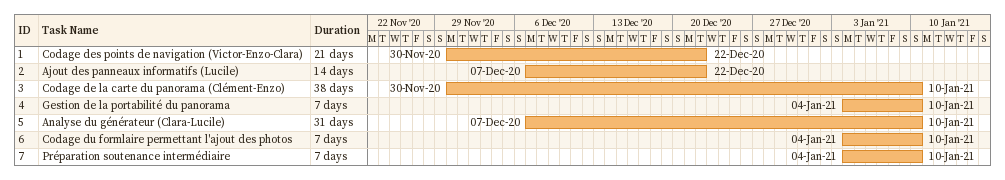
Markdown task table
| ID | Task | Duration | Start | Finish |
|---|---|---|---|---|
| 1 | Codage des points de navigation (Victor-Enzo-Clara) | 21d | 2020-11-30 | 2020-12-22 |
| 2 | Ajout des panneaux informatifs (Lucile) | 14d | 2020-12-07 | 2020-12-22 |
| 3 | Codage de la carte du panorama (Clément-Enzo) | 38d | 2020-11-30 | 2021-01-10 |
| 4 | Gestion de la portabilité du panorama | 7d | 2021-01-04 | 2021-01-10 |
| 5 | Analyse du générateur (Clara-Lucile) | 31d | 2020-12-07 | 2021-01-10 |
| 6 | Codage du formlaire permettant l'ajout des photos | 7d | 2021-01-04 | 2021-01-10 |
| 7 | Préparation soutenance intermédiaire | 7d | 2021-01-04 | 2021-01-10 |
